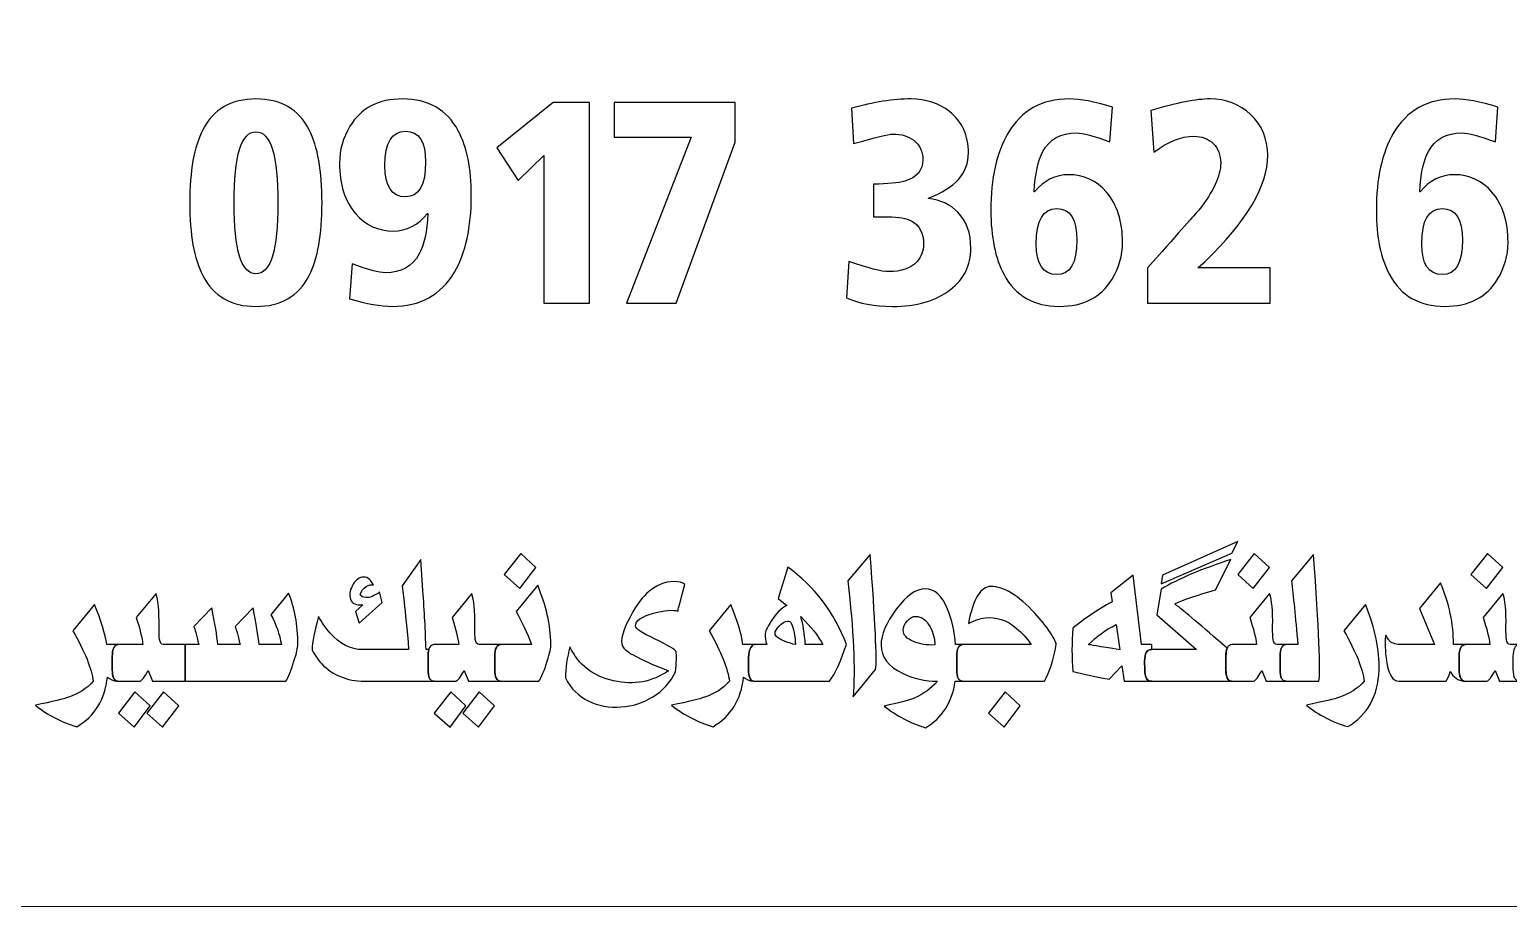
# Model space of a CAD drawing. Header units: millimetres. Extents: x -98 to 20, y -25 to 25.
# Drawn here: x -9.58 to 6.71, y -20.04 to -10.38 of the extents above; entities that cross this region are included whole.
import ezdxf

# ---------------------------------------------------------------- set-up
doc = ezdxf.new("R2010")
doc.units = ezdxf.units.MM
doc.header["$MEASUREMENT"] = 0
doc.layers.add('Layer 1', color=7, linetype='Continuous')

msp = doc.modelspace()

# ---------------------------------------------------------------- linework, layer by layer
at = {"layer": 'Layer 1', "color": 250, "lineweight": 18}
msp.add_open_spline([(-16.8224, 19.7584), (-16.8224, 19.7584), (16.9776, 19.7584), (16.9776, 19.7584), (18.6299, 19.7584), (19.9776, 18.4107), (19.9776, 16.7584), (19.9776, 16.7584), (19.9776, -17.0416), (19.9776, -17.0416), (19.9776, -18.6939), (18.6299, -20.0416), (16.9776, -20.0416), (16.9776, -20.0416), (-16.8224, -20.0416), (-16.8224, -20.0416), (-18.4747, -20.0416), (-19.8224, -18.6939), (-19.8224, -17.0416), (-19.8224, -17.0416), (-19.8224, 16.7584), (-19.8224, 16.7584), (-19.8224, 18.4107), (-18.4747, 19.7584), (-16.8224, 19.7584)], degree=3, knots=[0, 0, 0, 0, 0.125, 0.125, 0.125, 0.25, 0.25, 0.25, 0.375, 0.375, 0.375, 0.5, 0.5, 0.5, 0.625, 0.625, 0.625, 0.75, 0.75, 0.75, 0.875, 0.875, 0.875, 1, 1, 1, 1], dxfattribs=at)
at = {"layer": 'Layer 1', "color": 240}
for points, knots in [([(-7.6736, -13.092), (-7.7692, -12.9079), (-7.817, -12.6414), (-7.817, -12.2916), (-7.817, -11.9393), (-7.7692, -11.6711), (-7.6736, -11.487), (-7.5554, -11.26), (-7.3594, -11.1469), (-7.0873, -11.1469), (-6.8147, -11.1469), (-6.6193, -11.26), (-6.5009, -11.487), (-6.4067, -11.6711), (-6.3598, -11.9393), (-6.3598, -12.2916), (-6.3598, -12.6427), (-6.4067, -12.9092), (-6.5009, -13.092), (-6.6193, -13.3189), (-6.8147, -13.4325), (-7.0873, -13.4325), (-7.3594, -13.4325), (-7.5554, -13.3189), (-7.6736, -13.092)], [0, 0, 0, 0, 0.125, 0.125, 0.125, 0.25, 0.25, 0.25, 0.375, 0.375, 0.375, 0.5, 0.5, 0.5, 0.625, 0.625, 0.625, 0.75, 0.75, 0.75, 0.875, 0.875, 0.875, 1, 1, 1, 1]), ([(-6.0281, -12.9634), (-5.8554, -13.0292), (-5.7331, -13.062), (-5.6621, -13.062), (-5.4894, -13.062), (-5.3649, -12.9928), (-5.2897, -12.8543), (-5.2358, -12.7548), (-5.2034, -12.6062), (-5.1932, -12.4095), (-5.1932, -12.4095), (-5.1976, -12.4095), (-5.1976, -12.4095), (-5.3018, -12.5378), (-5.428, -12.6018), (-5.5763, -12.6018), (-5.7418, -12.6018), (-5.8795, -12.5387), (-5.9895, -12.4116), (-6.1079, -12.2731), (-6.167, -12.0873), (-6.167, -11.8551), (-6.167, -11.7108), (-6.1293, -11.5755), (-6.0535, -11.4484), (-5.932, -11.2472), (-5.7384, -11.1468), (-5.4715, -11.1468), (-5.1893, -11.1468), (-4.985, -11.2638), (-4.8596, -11.4978), (-4.7637, -11.6762), (-4.7163, -11.9137), (-4.7163, -12.2105), (-4.7163, -12.5623), (-4.7782, -12.8446), (-4.9021, -13.0555), (-5.0507, -13.307), (-5.2782, -13.4324), (-5.585, -13.4324), (-5.7121, -13.4324), (-5.8694, -13.4034), (-6.0578, -13.3469), (-6.0578, -13.3469), (-6.0281, -12.9634), (-6.0281, -12.9634)], [0, 0, 0, 0, 0.0666667, 0.0666667, 0.0666667, 0.1333333, 0.1333333, 0.1333333, 0.2, 0.2, 0.2, 0.2666667, 0.2666667, 0.2666667, 0.3333333, 0.3333333, 0.3333333, 0.4, 0.4, 0.4, 0.4666667, 0.4666667, 0.4666667, 0.5333333, 0.5333333, 0.5333333, 0.6, 0.6, 0.6, 0.6666667, 0.6666667, 0.6666667, 0.7333333, 0.7333333, 0.7333333, 0.8, 0.8, 0.8, 0.8666667, 0.8666667, 0.8666667, 0.9333333, 0.9333333, 0.9333333, 1, 1, 1, 1]), ([(-3.9157, -13.396), (-3.9157, -13.396), (-3.9157, -11.7695), (-3.9157, -11.7695), (-3.9157, -11.7695), (-4.2002, -12.0434), (-4.2002, -12.0434), (-4.2002, -12.0434), (-4.4338, -11.684), (-4.4338, -11.684), (-4.4338, -11.684), (-3.8132, -11.1874), (-3.8132, -11.1874), (-3.8132, -11.1874), (-3.4131, -11.1874), (-3.4131, -11.1874), (-3.4131, -11.1874), (-3.4131, -13.396), (-3.4131, -13.396), (-3.4131, -13.396), (-3.9157, -13.396), (-3.9157, -13.396)], [0, 0, 0, 0, 0.1428571, 0.1428571, 0.1428571, 0.2857143, 0.2857143, 0.2857143, 0.4285714, 0.4285714, 0.4285714, 0.5714286, 0.5714286, 0.5714286, 0.7142857, 0.7142857, 0.7142857, 0.8571429, 0.8571429, 0.8571429, 1, 1, 1, 1]), ([(-3.0064, -13.396), (-3.0064, -13.396), (-2.2959, -11.5684), (-2.2959, -11.5684), (-2.2959, -11.5684), (-3.1413, -11.5684), (-3.1413, -11.5684), (-3.1413, -11.5684), (-3.1413, -11.1874), (-3.1413, -11.1874), (-3.1413, -11.1874), (-1.8102, -11.1874), (-1.8102, -11.1874), (-1.8102, -11.1874), (-1.8102, -11.6217), (-1.8102, -11.6217), (-1.8102, -11.6217), (-2.4606, -13.396), (-2.4606, -13.396), (-2.4606, -13.396), (-3.0064, -13.396), (-3.0064, -13.396)], [0, 0, 0, 0, 0.1428571, 0.1428571, 0.1428571, 0.2857143, 0.2857143, 0.2857143, 0.4285714, 0.4285714, 0.4285714, 0.5714286, 0.5714286, 0.5714286, 0.7142857, 0.7142857, 0.7142857, 0.8571429, 0.8571429, 0.8571429, 1, 1, 1, 1]), ([(-0.556, -12.9358), (-0.3448, -13.0116), (-0.1988, -13.0494), (-0.1173, -13.0494), (0.0198, -13.0494), (0.1225, -13.013), (0.1913, -12.9402), (0.2408, -12.8859), (0.2657, -12.8214), (0.2657, -12.7473), (0.2657, -12.6233), (0.2223, -12.5387), (0.1357, -12.4928), (0.0768, -12.4616), (-0.0109, -12.4458), (-0.1278, -12.4458), (-0.1278, -12.4458), (-0.2843, -12.4458), (-0.2843, -12.4458), (-0.2843, -12.4458), (-0.2843, -12.0843), (-0.2843, -12.0843), (-0.1287, -12.0843), (-0.0143, -12.0732), (0.0585, -12.0519), (0.1913, -12.0124), (0.2574, -11.9332), (0.2574, -11.8143), (0.2574, -11.7244), (0.2237, -11.6538), (0.1566, -11.6026), (0.0952, -11.557), (0.019, -11.5342), (-0.072, -11.5342), (-0.1208, -11.5342), (-0.2651, -11.5694), (-0.5047, -11.6389), (-0.5047, -11.6389), (-0.5284, -11.2494), (-0.5284, -11.2494), (-0.2856, -11.181), (-0.0666, -11.1468), (0.129, -11.1468), (0.2917, -11.1468), (0.4317, -11.1928), (0.5507, -11.2857), (0.6899, -11.3958), (0.7601, -11.5479), (0.7601, -11.7415), (0.7601, -11.9642), (0.6128, -12.1299), (0.3196, -12.2381), (0.3196, -12.2381), (0.3196, -12.2424), (0.3196, -12.2424), (0.4503, -12.2582), (0.558, -12.3087), (0.6426, -12.3945), (0.7381, -12.4928), (0.786, -12.6254), (0.786, -12.7926), (0.786, -12.9797), (0.7111, -13.1303), (0.5611, -13.2461), (0.4043, -13.3701), (0.1904, -13.4324), (-0.081, -13.4324), (-0.2751, -13.4324), (-0.4421, -13.4012), (-0.5818, -13.3381), (-0.5818, -13.3381), (-0.556, -12.9358), (-0.556, -12.9358)], [0, 0, 0, 0, 0.0416667, 0.0416667, 0.0416667, 0.0833333, 0.0833333, 0.0833333, 0.125, 0.125, 0.125, 0.1666667, 0.1666667, 0.1666667, 0.2083333, 0.2083333, 0.2083333, 0.25, 0.25, 0.25, 0.2916667, 0.2916667, 0.2916667, 0.3333333, 0.3333333, 0.3333333, 0.375, 0.375, 0.375, 0.4166667, 0.4166667, 0.4166667, 0.4583333, 0.4583333, 0.4583333, 0.5, 0.5, 0.5, 0.5416667, 0.5416667, 0.5416667, 0.5833333, 0.5833333, 0.5833333, 0.625, 0.625, 0.625, 0.6666667, 0.6666667, 0.6666667, 0.7083333, 0.7083333, 0.7083333, 0.75, 0.75, 0.75, 0.7916667, 0.7916667, 0.7916667, 0.8333333, 0.8333333, 0.8333333, 0.875, 0.875, 0.875, 0.9166667, 0.9166667, 0.9166667, 0.9583333, 0.9583333, 0.9583333, 1, 1, 1, 1]), ([(1.4876, -12.1696), (1.5932, -12.0443), (1.7186, -11.9811), (1.8641, -11.9811), (2.0301, -11.9811), (2.1679, -12.0447), (2.2792, -12.1719), (2.3983, -12.3099), (2.4571, -12.4958), (2.4571, -12.7285), (2.4571, -12.8696), (2.419, -13.0036), (2.3419, -13.1307), (2.22, -13.332), (2.0258, -13.4323), (1.7598, -13.4323), (1.4797, -13.4323), (1.2773, -13.3153), (1.1519, -13.0812), (1.0546, -12.9028), (1.0064, -12.6671), (1.0064, -12.3731), (1.0064, -12.0205), (1.0682, -11.7389), (1.1927, -11.5276), (1.3408, -11.2738), (1.5674, -11.1467), (1.8723, -11.1467), (1.9882, -11.1467), (2.1454, -11.1769), (2.3462, -11.2366), (2.3462, -11.2366), (2.3177, -11.6197), (2.3177, -11.6197), (2.1415, -11.5543), (2.018, -11.5214), (1.9495, -11.5214), (1.7759, -11.5214), (1.6529, -11.5899), (1.5797, -11.7265), (1.5253, -11.8238), (1.4934, -11.9715), (1.4833, -12.1696), (1.4833, -12.1696), (1.4876, -12.1696), (1.4876, -12.1696)], [0, 0, 0, 0, 0.0666667, 0.0666667, 0.0666667, 0.1333333, 0.1333333, 0.1333333, 0.2, 0.2, 0.2, 0.2666667, 0.2666667, 0.2666667, 0.3333333, 0.3333333, 0.3333333, 0.4, 0.4, 0.4, 0.4666667, 0.4666667, 0.4666667, 0.5333333, 0.5333333, 0.5333333, 0.6, 0.6, 0.6, 0.6666667, 0.6666667, 0.6666667, 0.7333333, 0.7333333, 0.7333333, 0.8, 0.8, 0.8, 0.8666667, 0.8666667, 0.8666667, 0.9333333, 0.9333333, 0.9333333, 1, 1, 1, 1]), ([(2.7334, -13.396), (2.7334, -13.396), (2.7334, -13.0085), (2.7334, -13.0085), (2.7334, -13.0085), (2.8915, -12.8289), (2.8915, -12.8289), (3.1642, -12.5208), (3.2991, -12.3686), (3.2961, -12.3731), (3.4573, -12.1674), (3.5379, -11.9952), (3.5379, -11.855), (3.5379, -11.7652), (3.5108, -11.6932), (3.4565, -11.6389), (3.402, -11.5845), (3.3312, -11.5578), (3.2425, -11.5578), (3.1046, -11.5578), (2.9573, -11.6161), (2.8016, -11.7331), (2.8016, -11.7331), (2.7675, -11.273), (2.7675, -11.273), (3.0541, -11.1888), (3.272, -11.1467), (3.4201, -11.1467), (3.5959, -11.1467), (3.7448, -11.2037), (3.8676, -11.3181), (3.9929, -11.4365), (4.056, -11.5867), (4.056, -11.7695), (4.056, -12.1065), (3.826, -12.4948), (3.3666, -12.9357), (3.3666, -12.9357), (3.2856, -13.0085), (3.2856, -13.0085), (3.2856, -13.0085), (4.0813, -13.0085), (4.0813, -13.0085), (4.0813, -13.0085), (4.0813, -13.396), (4.0813, -13.396), (4.0813, -13.396), (2.7334, -13.396), (2.7334, -13.396)], [0, 0, 0, 0, 0.0625, 0.0625, 0.0625, 0.125, 0.125, 0.125, 0.1875, 0.1875, 0.1875, 0.25, 0.25, 0.25, 0.3125, 0.3125, 0.3125, 0.375, 0.375, 0.375, 0.4375, 0.4375, 0.4375, 0.5, 0.5, 0.5, 0.5625, 0.5625, 0.5625, 0.625, 0.625, 0.625, 0.6875, 0.6875, 0.6875, 0.75, 0.75, 0.75, 0.8125, 0.8125, 0.8125, 0.875, 0.875, 0.875, 0.9375, 0.9375, 0.9375, 1, 1, 1, 1]), ([(5.7338, -12.1696), (5.8394, -12.0443), (5.9647, -11.9811), (6.1102, -11.9811), (6.2759, -11.9811), (6.414, -12.0447), (6.5253, -12.1719), (6.644, -12.3099), (6.7029, -12.4958), (6.7029, -12.7285), (6.7029, -12.8696), (6.6647, -13.0036), (6.5876, -13.1307), (6.4662, -13.332), (6.272, -13.4323), (6.0055, -13.4323), (5.7259, -13.4323), (5.523, -13.3153), (5.3976, -13.0812), (5.3004, -12.9028), (5.2522, -12.6671), (5.2522, -12.3731), (5.2522, -12.0205), (5.3144, -11.7389), (5.4384, -11.5276), (5.587, -11.2738), (5.8136, -11.1467), (6.1186, -11.1467), (6.2343, -11.1467), (6.3917, -11.1769), (6.5919, -11.2366), (6.5919, -11.2366), (6.5638, -11.6197), (6.5638, -11.6197), (6.3873, -11.5543), (6.264, -11.5214), (6.1958, -11.5214), (6.0218, -11.5214), (5.8985, -11.5899), (5.8258, -11.7265), (5.7711, -11.8238), (5.739, -11.9715), (5.7294, -12.1696), (5.7294, -12.1696), (5.7338, -12.1696), (5.7338, -12.1696)], [0, 0, 0, 0, 0.0666667, 0.0666667, 0.0666667, 0.1333333, 0.1333333, 0.1333333, 0.2, 0.2, 0.2, 0.2666667, 0.2666667, 0.2666667, 0.3333333, 0.3333333, 0.3333333, 0.4, 0.4, 0.4, 0.4666667, 0.4666667, 0.4666667, 0.5333333, 0.5333333, 0.5333333, 0.6, 0.6, 0.6, 0.6666667, 0.6666667, 0.6666667, 0.7333333, 0.7333333, 0.7333333, 0.8, 0.8, 0.8, 0.8666667, 0.8666667, 0.8666667, 0.9333333, 0.9333333, 0.9333333, 1, 1, 1, 1]), ([(-6.8454, -12.2916), (-6.8454, -11.7698), (-6.9261, -11.5085), (-7.0873, -11.5085), (-7.2482, -11.5085), (-7.3293, -11.7698), (-7.3293, -12.2916), (-7.3293, -12.8123), (-7.2482, -13.0727), (-7.0873, -13.0727), (-6.9261, -13.0727), (-6.8454, -12.8123), (-6.8454, -12.2916)], [0, 0, 0, 0, 0.25, 0.25, 0.25, 0.5, 0.5, 0.5, 0.75, 0.75, 0.75, 1, 1, 1, 1]), ([(-5.219, -11.8402), (-5.219, -11.6144), (-5.2931, -11.5023), (-5.4417, -11.5023), (-5.5915, -11.5023), (-5.6665, -11.6276), (-5.6665, -11.8787), (-5.6665, -12.1096), (-5.5915, -12.2255), (-5.4417, -12.2255), (-5.2931, -12.2255), (-5.219, -12.097), (-5.219, -11.8402)], [0, 0, 0, 0, 0.25, 0.25, 0.25, 0.5, 0.5, 0.5, 0.75, 0.75, 0.75, 1, 1, 1, 1]), ([(1.9539, -12.7026), (1.9539, -12.4703), (1.8804, -12.3537), (1.7313, -12.3537), (1.5814, -12.3537), (1.5069, -12.4834), (1.5069, -12.7433), (1.5069, -12.9686), (1.5814, -13.0812), (1.7313, -13.0812), (1.8804, -13.0812), (1.9539, -12.955), (1.9539, -12.7026)], [0, 0, 0, 0, 0.25, 0.25, 0.25, 0.5, 0.5, 0.5, 0.75, 0.75, 0.75, 1, 1, 1, 1]), ([(6.2001, -12.7026), (6.2001, -12.4703), (6.126, -12.3537), (5.9774, -12.3537), (5.8276, -12.3537), (5.7525, -12.4834), (5.7525, -12.7433), (5.7525, -12.9686), (5.8276, -13.0812), (5.9774, -13.0812), (6.126, -13.0812), (6.2001, -12.955), (6.2001, -12.7026)], [0, 0, 0, 0, 0.25, 0.25, 0.25, 0.5, 0.5, 0.5, 0.75, 0.75, 0.75, 1, 1, 1, 1]), ([(2.884, -16.4898), (2.884, -16.4898), (2.8954, -16.3934), (2.8954, -16.3934), (2.8954, -16.3934), (3.7277, -16.0214), (3.7277, -16.0214), (3.7277, -16.0214), (3.6606, -16.1499), (3.6606, -16.1499), (3.6606, -16.1499), (2.884, -16.4898), (2.884, -16.4898)], [0, 0, 0, 0, 0.25, 0.25, 0.25, 0.5, 0.5, 0.5, 0.75, 0.75, 0.75, 1, 1, 1, 1]), ([(-5.8554, -17.562), (-6.0566, -17.5656), (-6.2186, -17.508), (-6.3423, -17.3897), (-6.3971, -17.3377), (-6.4387, -17.2794), (-6.468, -17.2154), (-6.468, -17.1338), (-6.4444, -17.0111), (-6.3974, -16.8468), (-6.3615, -16.916), (-6.3196, -16.9773), (-6.2712, -17.0303), (-6.1635, -17.1517), (-6.0442, -17.2127), (-5.9131, -17.2127), (-5.9131, -17.2127), (-5.4061, -17.2127), (-5.4061, -17.2127), (-5.4249, -16.9844), (-5.4416, -16.8095), (-5.4562, -16.689), (-5.4562, -16.689), (-5.4768, -16.5106), (-5.4768, -16.5106), (-5.4768, -16.5106), (-5.2725, -16.2191), (-5.2725, -16.2191), (-5.2725, -16.2191), (-5.2493, -16.5606), (-5.2493, -16.5606), (-5.2321, -16.7925), (-5.2206, -17.0097), (-5.2146, -17.2127), (-5.2146, -17.2127), (-5.1832, -17.2127), (-5.1832, -17.2127), (-5.1888, -17.2327), (-5.1917, -17.2578), (-5.1917, -17.2885), (-5.1917, -17.2885), (-5.1917, -17.431), (-5.1917, -17.431), (-5.1917, -17.5173), (-5.1695, -17.5606), (-5.1257, -17.562), (-5.1257, -17.562), (-5.8554, -17.562), (-5.8554, -17.562)], [0, 0, 0, 0, 0.0625, 0.0625, 0.0625, 0.125, 0.125, 0.125, 0.1875, 0.1875, 0.1875, 0.25, 0.25, 0.25, 0.3125, 0.3125, 0.3125, 0.375, 0.375, 0.375, 0.4375, 0.4375, 0.4375, 0.5, 0.5, 0.5, 0.5625, 0.5625, 0.5625, 0.625, 0.625, 0.625, 0.6875, 0.6875, 0.6875, 0.75, 0.75, 0.75, 0.8125, 0.8125, 0.8125, 0.875, 0.875, 0.875, 0.9375, 0.9375, 0.9375, 1, 1, 1, 1]), ([(-4.3532, -16.3871), (-4.3532, -16.3871), (-4.1722, -16.1549), (-4.1722, -16.1549), (-4.1722, -16.1549), (-4.0039, -16.3074), (-4.0039, -16.3074), (-4.0039, -16.3074), (-4.181, -16.5402), (-4.181, -16.5402), (-4.181, -16.5402), (-4.3532, -16.3871), (-4.3532, -16.3871)], [0, 0, 0, 0, 0.25, 0.25, 0.25, 0.5, 0.5, 0.5, 0.75, 0.75, 0.75, 1, 1, 1, 1]), ([(-0.5107, -17.734), (-0.4865, -17.4304), (-0.5058, -17.0039), (-0.5685, -16.4552), (-0.5685, -16.4552), (-0.323, -16.1637), (-0.323, -16.1637), (-0.2666, -16.901), (-0.2464, -17.3235), (-0.263, -17.4326), (-0.263, -17.4326), (-0.5107, -17.734), (-0.5107, -17.734)], [0, 0, 0, 0, 0.25, 0.25, 0.25, 0.5, 0.5, 0.5, 0.75, 0.75, 0.75, 1, 1, 1, 1]), ([(2.7709, -17.5618), (2.7258, -17.5618), (2.703, -17.5184), (2.703, -17.4307), (2.703, -17.4307), (2.7004, -17.3423), (2.7004, -17.3423), (2.7004, -17.256), (2.7232, -17.2126), (2.7683, -17.2126), (2.7683, -17.2126), (3.2718, -17.2126), (3.2718, -17.2126), (3.2718, -17.2126), (2.8327, -16.8312), (2.8327, -16.8312), (2.8327, -16.8312), (2.884, -16.5451), (2.884, -16.5451), (3.0733, -16.4329), (3.3284, -16.3246), (3.6492, -16.2204), (3.6492, -16.2204), (3.4797, -16.5538), (3.4797, -16.5538), (3.2811, -16.6104), (3.1316, -16.6626), (3.0317, -16.7095), (3.1366, -16.7886), (3.3287, -16.9512), (3.6086, -17.1983), (3.5998, -17.2198), (3.5953, -17.2499), (3.5953, -17.2886), (3.5953, -17.2886), (3.5953, -17.4312), (3.5953, -17.4312), (3.5953, -17.5143), (3.6159, -17.5578), (3.657, -17.5618), (3.657, -17.5618), (2.7709, -17.5618), (2.7709, -17.5618)], [0, 0, 0, 0, 0.0714286, 0.0714286, 0.0714286, 0.1428571, 0.1428571, 0.1428571, 0.2142857, 0.2142857, 0.2142857, 0.2857143, 0.2857143, 0.2857143, 0.3571429, 0.3571429, 0.3571429, 0.4285714, 0.4285714, 0.4285714, 0.5, 0.5, 0.5, 0.5714286, 0.5714286, 0.5714286, 0.6428571, 0.6428571, 0.6428571, 0.7142857, 0.7142857, 0.7142857, 0.7857143, 0.7857143, 0.7857143, 0.8571429, 0.8571429, 0.8571429, 0.9285714, 0.9285714, 0.9285714, 1, 1, 1, 1]), ([(3.7249, -16.3871), (3.7249, -16.3871), (3.9059, -16.1549), (3.9059, -16.1549), (3.9059, -16.1549), (4.0744, -16.3074), (4.0744, -16.3074), (4.0744, -16.3074), (3.8972, -16.5402), (3.8972, -16.5402), (3.8972, -16.5402), (3.7249, -16.3871), (3.7249, -16.3871)], [0, 0, 0, 0, 0.25, 0.25, 0.25, 0.5, 0.5, 0.5, 0.75, 0.75, 0.75, 1, 1, 1, 1]), ([(4.2592, -17.562), (4.2136, -17.562), (4.1913, -17.5182), (4.1913, -17.431), (4.1913, -17.431), (4.1913, -17.2885), (4.1913, -17.2885), (4.1913, -17.2013), (4.2136, -17.1574), (4.2592, -17.1574), (4.2592, -17.1574), (4.3876, -17.1574), (4.3876, -17.1574), (4.3608, -16.8494), (4.3376, -16.6153), (4.3171, -16.4554), (4.3171, -16.4554), (4.5606, -16.1639), (4.5606, -16.1639), (4.6189, -16.9879), (4.6387, -17.4541), (4.6198, -17.562), (4.6198, -17.562), (4.2592, -17.562), (4.2592, -17.562)], [0, 0, 0, 0, 0.125, 0.125, 0.125, 0.25, 0.25, 0.25, 0.375, 0.375, 0.375, 0.5, 0.5, 0.5, 0.625, 0.625, 0.625, 0.75, 0.75, 0.75, 0.875, 0.875, 0.875, 1, 1, 1, 1]), ([(6.2947, -16.3871), (6.2947, -16.3871), (6.4757, -16.1549), (6.4757, -16.1549), (6.4757, -16.1549), (6.6439, -16.3074), (6.6439, -16.3074), (6.6439, -16.3074), (6.4669, -16.5402), (6.4669, -16.5402), (6.4669, -16.5402), (6.2947, -16.3871), (6.2947, -16.3871)], [0, 0, 0, 0, 0.25, 0.25, 0.25, 0.5, 0.5, 0.5, 0.75, 0.75, 0.75, 1, 1, 1, 1]), ([(-5.9518, -16.9226), (-5.9518, -16.9226), (-5.9929, -16.7915), (-5.9929, -16.7915), (-5.9929, -16.7915), (-5.912, -16.7183), (-5.912, -16.7183), (-5.9838, -16.7262), (-6.029, -16.7061), (-6.0469, -16.6578), (-6.0622, -16.6162), (-6.0557, -16.5671), (-6.0276, -16.512), (-5.9991, -16.4572), (-5.9636, -16.4248), (-5.9211, -16.4156), (-5.8712, -16.4042), (-5.8285, -16.4322), (-5.7927, -16.4988), (-5.8173, -16.4945), (-5.8443, -16.501), (-5.8733, -16.5181), (-5.9066, -16.5387), (-5.9289, -16.5685), (-5.9404, -16.6078), (-5.9272, -16.6267), (-5.9066, -16.6377), (-5.8787, -16.6399), (-5.8348, -16.6435), (-5.784, -16.6224), (-5.7256, -16.5772), (-5.7256, -16.5772), (-5.6976, -16.6951), (-5.6976, -16.6951), (-5.6976, -16.6951), (-5.9518, -16.9226), (-5.9518, -16.9226)], [0, 0, 0, 0, 0.0833333, 0.0833333, 0.0833333, 0.1666667, 0.1666667, 0.1666667, 0.25, 0.25, 0.25, 0.3333333, 0.3333333, 0.3333333, 0.4166667, 0.4166667, 0.4166667, 0.5, 0.5, 0.5, 0.5833333, 0.5833333, 0.5833333, 0.6666667, 0.6666667, 0.6666667, 0.75, 0.75, 0.75, 0.8333333, 0.8333333, 0.8333333, 0.9166667, 0.9166667, 0.9166667, 1, 1, 1, 1]), ([(-1.5952, -17.5621), (-1.6404, -17.5621), (-1.6631, -17.5182), (-1.6631, -17.4311), (-1.6631, -17.4311), (-1.6631, -17.3347), (-1.6631, -17.3347), (-1.6631, -17.2859), (-1.6579, -17.2451), (-1.6465, -17.2127), (-1.6338, -17.176), (-1.6167, -17.1575), (-1.5952, -17.1575), (-1.5952, -17.1575), (-1.4603, -17.1575), (-1.4603, -17.1575), (-1.4756, -17.1106), (-1.4822, -17.0742), (-1.4796, -17.0484), (-1.4796, -17.0185), (-1.4571, -16.9683), (-1.4129, -16.8981), (-1.3599, -16.8126), (-1.302, -16.7547), (-1.2393, -16.725), (-1.2393, -16.725), (-1.3358, -16.6504), (-1.3358, -16.6504), (-1.3358, -16.6504), (-1.2292, -16.3051), (-1.2292, -16.3051), (-0.9339, -16.5164), (-0.7191, -16.8008), (-0.5845, -17.1575), (-0.6454, -17.3415), (-0.7076, -17.4766), (-0.7708, -17.5621), (-0.7708, -17.5621), (-1.5952, -17.5621), (-1.5952, -17.5621)], [0, 0, 0, 0, 0.0769231, 0.0769231, 0.0769231, 0.1538462, 0.1538462, 0.1538462, 0.2307692, 0.2307692, 0.2307692, 0.3076923, 0.3076923, 0.3076923, 0.3846154, 0.3846154, 0.3846154, 0.4615385, 0.4615385, 0.4615385, 0.5384615, 0.5384615, 0.5384615, 0.6153846, 0.6153846, 0.6153846, 0.6923077, 0.6923077, 0.6923077, 0.7692308, 0.7692308, 0.7692308, 0.8461538, 0.8461538, 0.8461538, 0.9230769, 0.9230769, 0.9230769, 1, 1, 1, 1]), ([(2.4756, -17.5621), (2.4756, -17.5621), (2.449, -17.3899), (2.449, -17.3899), (2.449, -17.3899), (2.3087, -17.5376), (2.3087, -17.5376), (2.0768, -17.4938), (1.9436, -17.4657), (1.9094, -17.4531), (1.8967, -17.2961), (1.8967, -17.1379), (1.9094, -16.9778), (2.0286, -16.8767), (2.1732, -16.7794), (2.3434, -16.6851), (2.3434, -16.6851), (2.3293, -16.5861), (2.3293, -16.5861), (2.3293, -16.5861), (2.5734, -16.3937), (2.5734, -16.3937), (2.5734, -16.3937), (2.6659, -17.1575), (2.6659, -17.1575), (2.6659, -17.1575), (2.7798, -17.1575), (2.7798, -17.1575), (2.7798, -17.1575), (2.7798, -17.2126), (2.7798, -17.2126), (2.7798, -17.2126), (2.7683, -17.2126), (2.7683, -17.2126), (2.7232, -17.2126), (2.7004, -17.256), (2.7004, -17.3423), (2.7004, -17.3423), (2.703, -17.4307), (2.703, -17.4307), (2.703, -17.5184), (2.7258, -17.5618), (2.7709, -17.5618), (2.7709, -17.5618), (2.7798, -17.5618), (2.7798, -17.5618), (2.7798, -17.5618), (2.7798, -17.5621), (2.7798, -17.5621), (2.7798, -17.5621), (2.4756, -17.5621), (2.4756, -17.5621)], [0, 0, 0, 0, 0.0588235, 0.0588235, 0.0588235, 0.1176471, 0.1176471, 0.1176471, 0.1764706, 0.1764706, 0.1764706, 0.2352941, 0.2352941, 0.2352941, 0.2941176, 0.2941176, 0.2941176, 0.3529412, 0.3529412, 0.3529412, 0.4117647, 0.4117647, 0.4117647, 0.4705882, 0.4705882, 0.4705882, 0.5294118, 0.5294118, 0.5294118, 0.5882353, 0.5882353, 0.5882353, 0.6470588, 0.6470588, 0.6470588, 0.7058824, 0.7058824, 0.7058824, 0.7647059, 0.7647059, 0.7647059, 0.8235294, 0.8235294, 0.8235294, 0.8823529, 0.8823529, 0.8823529, 0.9411765, 0.9411765, 0.9411765, 1, 1, 1, 1]), ([(-8.2258, -17.562), (-8.2258, -17.562), (-8.275, -17.4428), (-8.275, -17.4428), (-8.3136, -17.5137), (-8.3434, -17.5537), (-8.3648, -17.562), (-8.3648, -17.562), (-8.6024, -17.562), (-8.6024, -17.562), (-8.6475, -17.562), (-8.6704, -17.5187), (-8.6704, -17.431), (-8.6704, -17.431), (-8.6704, -17.2885), (-8.6704, -17.2885), (-8.6704, -17.2013), (-8.6475, -17.1574), (-8.6024, -17.1574), (-8.6024, -17.1574), (-8.3329, -17.1574), (-8.3329, -17.1574), (-8.3411, -17.0829), (-8.3661, -16.984), (-8.4069, -16.8599), (-8.4069, -16.8599), (-8.1886, -16.5953), (-8.1886, -16.5953), (-8.1641, -16.6635), (-8.1527, -16.7845), (-8.1553, -16.9572), (-8.1562, -17.0264), (-8.1544, -17.0742), (-8.1506, -17.0996), (-8.1444, -17.1382), (-8.1308, -17.1574), (-8.1094, -17.1574), (-8.1094, -17.1574), (-7.8678, -17.1574), (-7.8678, -17.1574), (-7.8678, -17.1574), (-7.8678, -17.562), (-7.8678, -17.562), (-7.8678, -17.562), (-8.2258, -17.562), (-8.2258, -17.562)], [0, 0, 0, 0, 0.0666667, 0.0666667, 0.0666667, 0.1333333, 0.1333333, 0.1333333, 0.2, 0.2, 0.2, 0.2666667, 0.2666667, 0.2666667, 0.3333333, 0.3333333, 0.3333333, 0.4, 0.4, 0.4, 0.4666667, 0.4666667, 0.4666667, 0.5333333, 0.5333333, 0.5333333, 0.6, 0.6, 0.6, 0.6666667, 0.6666667, 0.6666667, 0.7333333, 0.7333333, 0.7333333, 0.8, 0.8, 0.8, 0.8666667, 0.8666667, 0.8666667, 0.9333333, 0.9333333, 0.9333333, 1, 1, 1, 1]), ([(-7.8678, -17.562), (-7.8678, -17.562), (-7.8678, -17.1574), (-7.8678, -17.1574), (-7.8678, -17.1574), (-7.7175, -17.1574), (-7.7175, -17.1574), (-7.7424, -17.0479), (-7.7609, -16.9813), (-7.7728, -16.9572), (-7.7728, -16.9572), (-7.5738, -16.7517), (-7.5738, -16.7517), (-7.5388, -16.9257), (-7.5168, -17.0607), (-7.5084, -17.1574), (-7.5084, -17.1574), (-7.263, -17.1574), (-7.263, -17.1574), (-7.288, -17.0479), (-7.3064, -16.9813), (-7.3182, -16.9572), (-7.3182, -16.9572), (-7.1193, -16.7517), (-7.1193, -16.7517), (-7.0842, -16.9257), (-7.0623, -17.0607), (-7.054, -17.1574), (-7.054, -17.1574), (-6.8072, -17.1574), (-6.8072, -17.1574), (-6.8278, -17.0418), (-6.8669, -16.9322), (-6.9242, -16.8287), (-6.9242, -16.8287), (-6.7288, -16.5926), (-6.7288, -16.5926), (-6.6604, -16.7525), (-6.6262, -16.9409), (-6.6262, -17.1574), (-6.6262, -17.1878), (-6.6403, -17.2487), (-6.6688, -17.3411), (-6.6995, -17.4437), (-6.7293, -17.5173), (-6.7586, -17.562), (-6.7586, -17.562), (-7.8678, -17.562), (-7.8678, -17.562)], [0, 0, 0, 0, 0.0625, 0.0625, 0.0625, 0.125, 0.125, 0.125, 0.1875, 0.1875, 0.1875, 0.25, 0.25, 0.25, 0.3125, 0.3125, 0.3125, 0.375, 0.375, 0.375, 0.4375, 0.4375, 0.4375, 0.5, 0.5, 0.5, 0.5625, 0.5625, 0.5625, 0.625, 0.625, 0.625, 0.6875, 0.6875, 0.6875, 0.75, 0.75, 0.75, 0.8125, 0.8125, 0.8125, 0.875, 0.875, 0.875, 0.9375, 0.9375, 0.9375, 1, 1, 1, 1]), ([(-4.7472, -17.562), (-4.7472, -17.562), (-4.7963, -17.4428), (-4.7963, -17.4428), (-4.8348, -17.5137), (-4.8647, -17.5537), (-4.8861, -17.562), (-4.8861, -17.562), (-5.1237, -17.562), (-5.1237, -17.562), (-5.1688, -17.562), (-5.1917, -17.5187), (-5.1917, -17.431), (-5.1917, -17.431), (-5.1917, -17.2885), (-5.1917, -17.2885), (-5.1917, -17.2013), (-5.1688, -17.1574), (-5.1237, -17.1574), (-5.1237, -17.1574), (-4.854, -17.1574), (-4.854, -17.1574), (-4.8624, -17.0829), (-4.8875, -16.984), (-4.9282, -16.8599), (-4.9282, -16.8599), (-4.71, -16.5953), (-4.71, -16.5953), (-4.6854, -16.6635), (-4.6739, -16.7845), (-4.6767, -16.9572), (-4.6776, -17.0264), (-4.6758, -17.0742), (-4.6719, -17.0996), (-4.6657, -17.1382), (-4.652, -17.1574), (-4.6306, -17.1574), (-4.6306, -17.1574), (-4.389, -17.1574), (-4.389, -17.1574), (-4.389, -17.1574), (-4.389, -17.1575), (-4.389, -17.1575), (-4.4346, -17.1575), (-4.4571, -17.2009), (-4.4571, -17.2886), (-4.4571, -17.2886), (-4.4571, -17.4312), (-4.4571, -17.4312), (-4.4571, -17.5157), (-4.436, -17.5593), (-4.3933, -17.562), (-4.3933, -17.562), (-4.7472, -17.562), (-4.7472, -17.562)], [0, 0, 0, 0, 0.0555556, 0.0555556, 0.0555556, 0.1111111, 0.1111111, 0.1111111, 0.1666667, 0.1666667, 0.1666667, 0.2222222, 0.2222222, 0.2222222, 0.2777778, 0.2777778, 0.2777778, 0.3333333, 0.3333333, 0.3333333, 0.3888889, 0.3888889, 0.3888889, 0.4444444, 0.4444444, 0.4444444, 0.5, 0.5, 0.5, 0.5555556, 0.5555556, 0.5555556, 0.6111111, 0.6111111, 0.6111111, 0.6666667, 0.6666667, 0.6666667, 0.7222222, 0.7222222, 0.7222222, 0.7777778, 0.7777778, 0.7777778, 0.8333333, 0.8333333, 0.8333333, 0.8888889, 0.8888889, 0.8888889, 0.9444444, 0.9444444, 0.9444444, 1, 1, 1, 1]), ([(-4.389, -17.5621), (-4.4346, -17.5621), (-4.4571, -17.5183), (-4.4571, -17.4312), (-4.4571, -17.4312), (-4.4571, -17.2886), (-4.4571, -17.2886), (-4.4571, -17.2009), (-4.4346, -17.1575), (-4.389, -17.1575), (-4.389, -17.1575), (-4.0525, -17.1575), (-4.0525, -17.1575), (-4.1025, -17.0248), (-4.159, -16.903), (-4.2221, -16.7917), (-4.2221, -16.7917), (-3.9845, -16.5041), (-3.9845, -16.5041), (-3.893, -16.7215), (-3.8443, -16.9393), (-3.8382, -17.1575), (-3.8382, -17.1874), (-3.8523, -17.2488), (-3.8807, -17.3412), (-3.9114, -17.4438), (-3.9417, -17.5175), (-3.9706, -17.5621), (-3.9706, -17.5621), (-4.389, -17.5621), (-4.389, -17.5621)], [0, 0, 0, 0, 0.1, 0.1, 0.1, 0.2, 0.2, 0.2, 0.3, 0.3, 0.3, 0.4, 0.4, 0.4, 0.5, 0.5, 0.5, 0.6, 0.6, 0.6, 0.7, 0.7, 0.7, 0.8, 0.8, 0.8, 0.9, 0.9, 0.9, 1, 1, 1, 1]), ([(-3.1484, -17.5555), (-2.9249, -17.6068), (-2.7237, -17.5701), (-2.545, -17.445), (-2.825, -17.3355), (-2.9885, -17.2532), (-3.0353, -17.1975), (-3.0817, -17.1467), (-3.0651, -17.0437), (-2.9853, -16.8881), (-2.9188, -16.7562), (-2.8508, -16.6575), (-2.7825, -16.5927), (-2.6882, -16.5058), (-2.5884, -16.463), (-2.4819, -16.463), (-2.4297, -16.463), (-2.3902, -16.474), (-2.3626, -16.4963), (-2.3626, -16.4963), (-2.3999, -16.6326), (-2.3999, -16.6326), (-2.4231, -16.7181), (-2.4366, -16.7702), (-2.441, -16.789), (-2.4985, -16.7711), (-2.5884, -16.7789), (-2.7105, -16.8122), (-2.8425, -16.8491), (-2.9083, -16.8956), (-2.9083, -16.9521), (-2.9083, -16.9819), (-2.8376, -17.0293), (-2.6966, -17.0932), (-2.545, -17.1695), (-2.4661, -17.2158), (-2.4603, -17.2321), (-2.4532, -17.2826), (-2.4559, -17.3575), (-2.4678, -17.4565), (-2.5199, -17.5704), (-2.6028, -17.6625), (-2.7158, -17.7327), (-2.8219, -17.7987), (-2.9384, -17.8361), (-3.0665, -17.8444), (-3.1953, -17.854), (-3.314, -17.8325), (-3.4219, -17.7804), (-3.5375, -17.7238), (-3.6234, -17.6384), (-3.68, -17.5249), (-3.6783, -17.4154), (-3.6615, -17.301), (-3.63, -17.1817), (-3.5367, -17.3799), (-3.3763, -17.5044), (-3.1484, -17.5555)], [0, 0, 0, 0, 0.0526316, 0.0526316, 0.0526316, 0.1052632, 0.1052632, 0.1052632, 0.1578947, 0.1578947, 0.1578947, 0.2105263, 0.2105263, 0.2105263, 0.2631579, 0.2631579, 0.2631579, 0.3157895, 0.3157895, 0.3157895, 0.3684211, 0.3684211, 0.3684211, 0.4210526, 0.4210526, 0.4210526, 0.4736842, 0.4736842, 0.4736842, 0.5263158, 0.5263158, 0.5263158, 0.5789474, 0.5789474, 0.5789474, 0.6315789, 0.6315789, 0.6315789, 0.6842105, 0.6842105, 0.6842105, 0.7368421, 0.7368421, 0.7368421, 0.7894737, 0.7894737, 0.7894737, 0.8421053, 0.8421053, 0.8421053, 0.8947368, 0.8947368, 0.8947368, 0.9473684, 0.9473684, 0.9473684, 1, 1, 1, 1]), ([(0.6136, -17.562), (0.5785, -17.7955), (0.4693, -17.9661), (0.2862, -18.073), (0.1218, -18.0235), (-0.0304, -17.9438), (-0.1696, -17.8342), (-0.0106, -17.8017), (0.1024, -17.7715), (0.1692, -17.743), (0.2607, -17.7044), (0.3439, -17.6444), (0.4185, -17.562), (0.2831, -17.562), (0.1542, -17.5326), (0.0319, -17.4734), (-0.1251, -17.3981), (-0.2029, -17.2952), (-0.2029, -17.1641), (-0.2029, -17.0474), (-0.1469, -16.9155), (-0.0351, -16.7687), (0.0789, -16.6179), (0.1849, -16.5425), (0.2835, -16.5425), (0.3853, -16.5425), (0.4676, -16.6179), (0.5299, -16.7687), (0.5781, -16.8831), (0.6069, -17.0128), (0.6176, -17.1574), (0.6176, -17.1574), (0.6959, -17.1574), (0.6959, -17.1574), (0.6521, -17.1588), (0.63, -17.2027), (0.63, -17.2885), (0.63, -17.2885), (0.63, -17.431), (0.63, -17.431), (0.63, -17.5173), (0.6521, -17.5606), (0.6959, -17.562), (0.6959, -17.562), (0.6136, -17.562), (0.6136, -17.562)], [0, 0, 0, 0, 0.0666667, 0.0666667, 0.0666667, 0.1333333, 0.1333333, 0.1333333, 0.2, 0.2, 0.2, 0.2666667, 0.2666667, 0.2666667, 0.3333333, 0.3333333, 0.3333333, 0.4, 0.4, 0.4, 0.4666667, 0.4666667, 0.4666667, 0.5333333, 0.5333333, 0.5333333, 0.6, 0.6, 0.6, 0.6666667, 0.6666667, 0.6666667, 0.7333333, 0.7333333, 0.7333333, 0.8, 0.8, 0.8, 0.8666667, 0.8666667, 0.8666667, 0.9333333, 0.9333333, 0.9333333, 1, 1, 1, 1]), ([(0.6981, -17.562), (0.6529, -17.562), (0.63, -17.5187), (0.63, -17.431), (0.63, -17.431), (0.63, -17.2885), (0.63, -17.2885), (0.63, -17.2013), (0.6529, -17.1574), (0.6981, -17.1574), (0.6981, -17.1574), (1.4519, -17.1574), (1.4519, -17.1574), (1.2423, -16.8647), (1.011, -16.7881), (0.7585, -16.9265), (0.8115, -16.6534), (0.8943, -16.5167), (1.0065, -16.5167), (1.1485, -16.5167), (1.3103, -16.6153), (1.4918, -16.8121), (1.5575, -16.8831), (1.6148, -16.9553), (1.664, -17.029), (1.7072, -17.0961), (1.7284, -17.1385), (1.7267, -17.1574), (1.6943, -17.334), (1.6503, -17.4686), (1.5956, -17.562), (1.5956, -17.562), (0.6981, -17.562), (0.6981, -17.562)], [0, 0, 0, 0, 0.0909091, 0.0909091, 0.0909091, 0.1818182, 0.1818182, 0.1818182, 0.2727273, 0.2727273, 0.2727273, 0.3636364, 0.3636364, 0.3636364, 0.4545455, 0.4545455, 0.4545455, 0.5454545, 0.5454545, 0.5454545, 0.6363636, 0.6363636, 0.6363636, 0.7272727, 0.7272727, 0.7272727, 0.8181818, 0.8181818, 0.8181818, 0.9090909, 0.9090909, 0.9090909, 1, 1, 1, 1]), ([(4.0397, -17.5621), (4.0397, -17.5621), (3.9905, -17.4424), (3.9905, -17.4424), (3.9524, -17.5135), (3.9222, -17.5534), (3.9008, -17.5621), (3.9008, -17.5621), (3.6632, -17.5621), (3.6632, -17.5621), (3.618, -17.5621), (3.5953, -17.5183), (3.5953, -17.4312), (3.5953, -17.4312), (3.5953, -17.2886), (3.5953, -17.2886), (3.5953, -17.2009), (3.618, -17.1575), (3.6632, -17.1575), (3.6632, -17.1575), (3.9332, -17.1575), (3.9332, -17.1575), (3.9244, -17.083), (3.8994, -16.9836), (3.8586, -16.8595), (3.8586, -16.8595), (4.0769, -16.5954), (4.0769, -16.5954), (4.1015, -16.6636), (4.1128, -16.7843), (4.1102, -16.9573), (4.1094, -17.0266), (4.1111, -17.0738), (4.1155, -17.0998), (4.1212, -17.1383), (4.1352, -17.1575), (4.1563, -17.1575), (4.1563, -17.1575), (4.2549, -17.1575), (4.2549, -17.1575), (4.2122, -17.1602), (4.1913, -17.204), (4.1913, -17.2885), (4.1913, -17.2885), (4.1913, -17.431), (4.1913, -17.431), (4.1913, -17.5182), (4.2136, -17.562), (4.2592, -17.562), (4.2592, -17.562), (4.2593, -17.562), (4.2593, -17.562), (4.2593, -17.562), (4.2593, -17.5621), (4.2593, -17.5621), (4.2593, -17.5621), (4.0397, -17.5621), (4.0397, -17.5621)], [0, 0, 0, 0, 0.0526316, 0.0526316, 0.0526316, 0.1052632, 0.1052632, 0.1052632, 0.1578947, 0.1578947, 0.1578947, 0.2105263, 0.2105263, 0.2105263, 0.2631579, 0.2631579, 0.2631579, 0.3157895, 0.3157895, 0.3157895, 0.3684211, 0.3684211, 0.3684211, 0.4210526, 0.4210526, 0.4210526, 0.4736842, 0.4736842, 0.4736842, 0.5263158, 0.5263158, 0.5263158, 0.5789474, 0.5789474, 0.5789474, 0.6315789, 0.6315789, 0.6315789, 0.6842105, 0.6842105, 0.6842105, 0.7368421, 0.7368421, 0.7368421, 0.7894737, 0.7894737, 0.7894737, 0.8421053, 0.8421053, 0.8421053, 0.8947368, 0.8947368, 0.8947368, 0.9473684, 0.9473684, 0.9473684, 1, 1, 1, 1]), ([(6.2208, -17.561), (6.1535, -17.5537), (6.1014, -17.5178), (6.0648, -17.4529), (6.0547, -17.495), (6.0398, -17.5313), (6.02, -17.562), (6.02, -17.562), (5.4998, -17.562), (5.4998, -17.562), (5.4279, -17.562), (5.3811, -17.4756), (5.3588, -17.3026), (5.3518, -17.2443), (5.3487, -17.1859), (5.3495, -17.1267), (5.3504, -17.0737), (5.3527, -17.0497), (5.3561, -17.055), (5.3588, -17.0585), (5.3653, -17.069), (5.3768, -17.0869), (5.3842, -17.1014), (5.3926, -17.1128), (5.4009, -17.1202), (5.4284, -17.1452), (5.4741, -17.1574), (5.5384, -17.1574), (5.5384, -17.1574), (5.8938, -17.1574), (5.8938, -17.1574), (5.8938, -17.1574), (5.7287, -16.7596), (5.7287, -16.7596), (5.7287, -16.7596), (5.9583, -16.477), (5.9583, -16.477), (6.0544, -16.7039), (6.102, -16.9308), (6.102, -17.1574), (6.102, -17.1574), (6.2331, -17.1574), (6.2331, -17.1574), (6.2331, -17.1574), (6.2331, -17.1575), (6.2331, -17.1575), (6.2331, -17.1575), (6.2329, -17.1575), (6.2329, -17.1575), (6.1877, -17.1575), (6.1648, -17.2009), (6.1648, -17.2886), (6.1648, -17.2886), (6.1648, -17.4312), (6.1648, -17.4312), (6.1648, -17.5102), (6.1836, -17.5535), (6.2208, -17.561)], [0, 0, 0, 0, 0.0526316, 0.0526316, 0.0526316, 0.1052632, 0.1052632, 0.1052632, 0.1578947, 0.1578947, 0.1578947, 0.2105263, 0.2105263, 0.2105263, 0.2631579, 0.2631579, 0.2631579, 0.3157895, 0.3157895, 0.3157895, 0.3684211, 0.3684211, 0.3684211, 0.4210526, 0.4210526, 0.4210526, 0.4736842, 0.4736842, 0.4736842, 0.5263158, 0.5263158, 0.5263158, 0.5789474, 0.5789474, 0.5789474, 0.6315789, 0.6315789, 0.6315789, 0.6842105, 0.6842105, 0.6842105, 0.7368421, 0.7368421, 0.7368421, 0.7894737, 0.7894737, 0.7894737, 0.8421053, 0.8421053, 0.8421053, 0.8947368, 0.8947368, 0.8947368, 0.9473684, 0.9473684, 0.9473684, 1, 1, 1, 1]), ([(6.6094, -17.5621), (6.6094, -17.5621), (6.5602, -17.4424), (6.5602, -17.4424), (6.5222, -17.5135), (6.4918, -17.5534), (6.4704, -17.5621), (6.4704, -17.5621), (6.2329, -17.5621), (6.2329, -17.5621), (6.1877, -17.5621), (6.1648, -17.5183), (6.1648, -17.4312), (6.1648, -17.4312), (6.1648, -17.2886), (6.1648, -17.2886), (6.1648, -17.2009), (6.1877, -17.1575), (6.2329, -17.1575), (6.2329, -17.1575), (6.5028, -17.1575), (6.5028, -17.1575), (6.4941, -17.083), (6.4692, -16.9836), (6.4284, -16.8595), (6.4284, -16.8595), (6.6465, -16.5954), (6.6465, -16.5954), (6.6711, -16.6636), (6.6826, -16.7843), (6.68, -16.9573), (6.6789, -17.0266), (6.6809, -17.0738), (6.6852, -17.0998), (6.6908, -17.1383), (6.7049, -17.1575), (6.7259, -17.1575), (6.7259, -17.1575), (6.8246, -17.1575), (6.8246, -17.1575), (6.7823, -17.1602), (6.7608, -17.204), (6.7608, -17.2885), (6.7608, -17.2885), (6.7608, -17.431), (6.7608, -17.431), (6.7608, -17.5187), (6.7837, -17.562), (6.8288, -17.562), (6.8288, -17.562), (6.8289, -17.562), (6.8289, -17.562), (6.8289, -17.562), (6.8289, -17.5621), (6.8289, -17.5621), (6.8289, -17.5621), (6.6094, -17.5621), (6.6094, -17.5621)], [0, 0, 0, 0, 0.0526316, 0.0526316, 0.0526316, 0.1052632, 0.1052632, 0.1052632, 0.1578947, 0.1578947, 0.1578947, 0.2105263, 0.2105263, 0.2105263, 0.2631579, 0.2631579, 0.2631579, 0.3157895, 0.3157895, 0.3157895, 0.3684211, 0.3684211, 0.3684211, 0.4210526, 0.4210526, 0.4210526, 0.4736842, 0.4736842, 0.4736842, 0.5263158, 0.5263158, 0.5263158, 0.5789474, 0.5789474, 0.5789474, 0.6315789, 0.6315789, 0.6315789, 0.6842105, 0.6842105, 0.6842105, 0.7368421, 0.7368421, 0.7368421, 0.7894737, 0.7894737, 0.7894737, 0.8421053, 0.8421053, 0.8421053, 0.8947368, 0.8947368, 0.8947368, 0.9473684, 0.9473684, 0.9473684, 1, 1, 1, 1]), ([(-8.6145, -17.5608), (-8.6593, -17.5559), (-8.6959, -17.5405), (-8.7241, -17.5147), (-8.7509, -17.7636), (-8.863, -17.946), (-9.0608, -18.0616), (-9.2303, -18.0126), (-9.382, -17.9341), (-9.5166, -17.8254), (-9.3255, -17.7851), (-9.2045, -17.7558), (-9.1532, -17.7378), (-9.041, -17.6991), (-8.9499, -17.6408), (-8.8797, -17.562), (-8.8969, -17.4244), (-8.9713, -17.2386), (-9.1032, -17.0049), (-9.1032, -17.0049), (-8.8657, -16.7157), (-8.8657, -16.7157), (-8.7931, -16.8924), (-8.7478, -17.0396), (-8.7308, -17.1574), (-8.7308, -17.1574), (-8.6046, -17.1574), (-8.6046, -17.1574), (-8.6482, -17.1588), (-8.6704, -17.2027), (-8.6704, -17.2885), (-8.6704, -17.2885), (-8.6704, -17.431), (-8.6704, -17.431), (-8.6704, -17.5104), (-8.6517, -17.5534), (-8.6145, -17.5608)], [0, 0, 0, 0, 0.0833333, 0.0833333, 0.0833333, 0.1666667, 0.1666667, 0.1666667, 0.25, 0.25, 0.25, 0.3333333, 0.3333333, 0.3333333, 0.4166667, 0.4166667, 0.4166667, 0.5, 0.5, 0.5, 0.5833333, 0.5833333, 0.5833333, 0.6666667, 0.6666667, 0.6666667, 0.75, 0.75, 0.75, 0.8333333, 0.8333333, 0.8333333, 0.9166667, 0.9166667, 0.9166667, 1, 1, 1, 1]), ([(-1.6078, -17.5608), (-1.6525, -17.5558), (-1.689, -17.5403), (-1.717, -17.5147), (-1.7438, -17.7636), (-1.8559, -17.946), (-2.0537, -18.0616), (-2.2232, -18.0126), (-2.3749, -17.9341), (-2.5095, -17.8254), (-2.3184, -17.7851), (-2.1973, -17.7558), (-2.146, -17.7378), (-2.0338, -17.6991), (-1.9427, -17.6408), (-1.8726, -17.562), (-1.8898, -17.4244), (-1.9641, -17.2386), (-2.0961, -17.0049), (-2.0961, -17.0049), (-1.8585, -16.7157), (-1.8585, -16.7157), (-1.7857, -16.8924), (-1.7407, -17.0396), (-1.7236, -17.1574), (-1.7236, -17.1574), (-1.5952, -17.1574), (-1.5952, -17.1574), (-1.5952, -17.1574), (-1.5952, -17.1575), (-1.5952, -17.1575), (-1.6167, -17.1575), (-1.6338, -17.176), (-1.6465, -17.2127), (-1.6579, -17.2451), (-1.6631, -17.2859), (-1.6631, -17.3347), (-1.6631, -17.3347), (-1.6631, -17.4311), (-1.6631, -17.4311), (-1.6631, -17.5099), (-1.6447, -17.5532), (-1.6078, -17.5608)], [0, 0, 0, 0, 0.0714286, 0.0714286, 0.0714286, 0.1428571, 0.1428571, 0.1428571, 0.2142857, 0.2142857, 0.2142857, 0.2857143, 0.2857143, 0.2857143, 0.3571429, 0.3571429, 0.3571429, 0.4285714, 0.4285714, 0.4285714, 0.5, 0.5, 0.5, 0.5714286, 0.5714286, 0.5714286, 0.6428571, 0.6428571, 0.6428571, 0.7142857, 0.7142857, 0.7142857, 0.7857143, 0.7857143, 0.7857143, 0.8571429, 0.8571429, 0.8571429, 0.9285714, 0.9285714, 0.9285714, 1, 1, 1, 1]), ([(5.1331, -16.7158), (5.2399, -16.9797), (5.2895, -17.2203), (5.2821, -17.4386), (5.2706, -17.7256), (5.1564, -17.9329), (4.9381, -18.0613), (4.7684, -18.0127), (4.6164, -17.9338), (4.4823, -17.8251), (4.6728, -17.7848), (4.7943, -17.7559), (4.8455, -17.7379), (4.9577, -17.6993), (5.049, -17.6406), (5.1191, -17.5621), (5.102, -17.4241), (5.0274, -17.2383), (4.8956, -17.0047), (4.8956, -17.0047), (5.1331, -16.7158), (5.1331, -16.7158)], [0, 0, 0, 0, 0.1428571, 0.1428571, 0.1428571, 0.2857143, 0.2857143, 0.2857143, 0.4285714, 0.4285714, 0.4285714, 0.5714286, 0.5714286, 0.5714286, 0.7142857, 0.7142857, 0.7142857, 0.8571429, 0.8571429, 0.8571429, 1, 1, 1, 1]), ([(-1.16, -17.0252), (-1.1755, -16.9379), (-1.1987, -16.8955), (-1.2292, -16.8981), (-1.2618, -16.9007), (-1.2942, -16.92), (-1.3269, -16.9559), (-1.3559, -16.9884), (-1.3703, -17.0142), (-1.3703, -17.0331), (-1.3703, -17.0647), (-1.3327, -17.0949), (-1.2573, -17.1242), (-1.2205, -17.1388), (-1.1832, -17.1496), (-1.1459, -17.1575), (-1.1473, -17.1129), (-1.1522, -17.069), (-1.16, -17.0252)], [0, 0, 0, 0, 0.1666667, 0.1666667, 0.1666667, 0.3333333, 0.3333333, 0.3333333, 0.5, 0.5, 0.5, 0.6666667, 0.6666667, 0.6666667, 0.8333333, 0.8333333, 0.8333333, 1, 1, 1, 1]), ([(-0.8454, -17.1575), (-0.8914, -17.065), (-0.9725, -16.9626), (-1.0882, -16.8494), (-1.0614, -16.9305), (-1.0444, -17.0335), (-1.0369, -17.1575), (-1.0369, -17.1575), (-0.8454, -17.1575), (-0.8454, -17.1575)], [0, 0, 0, 0, 0.3333333, 0.3333333, 0.3333333, 0.6666667, 0.6666667, 0.6666667, 1, 1, 1, 1]), ([(0.3374, -16.9611), (0.2954, -16.8849), (0.2418, -16.8468), (0.177, -16.8468), (0.1477, -16.8468), (0.1182, -16.8626), (0.0884, -16.8944), (0.0565, -16.9278), (0.0407, -16.9628), (0.0407, -16.9997), (0.0407, -17.0519), (0.0789, -17.0935), (0.1551, -17.1242), (0.2243, -17.1531), (0.3024, -17.1658), (0.3887, -17.1614), (0.3887, -17.0922), (0.3715, -17.0251), (0.3374, -16.9611)], [0, 0, 0, 0, 0.1666667, 0.1666667, 0.1666667, 0.3333333, 0.3333333, 0.3333333, 0.5, 0.5, 0.5, 0.6666667, 0.6666667, 0.6666667, 0.8333333, 0.8333333, 0.8333333, 1, 1, 1, 1]), ([(2.3859, -16.9367), (2.2662, -16.9985), (2.165, -17.0721), (2.083, -17.1575), (2.0852, -17.1585), (2.2, -17.1777), (2.427, -17.2155), (2.427, -17.2155), (2.3859, -16.9367), (2.3859, -16.9367)], [0, 0, 0, 0, 0.3333333, 0.3333333, 0.3333333, 0.6666667, 0.6666667, 0.6666667, 1, 1, 1, 1]), ([(-8.6024, -17.9113), (-8.6024, -17.9113), (-8.42, -17.6776), (-8.42, -17.6776), (-8.42, -17.6776), (-8.2531, -17.8316), (-8.2531, -17.8316), (-8.2531, -17.8316), (-8.4289, -18.0655), (-8.4289, -18.0655), (-8.4289, -18.0655), (-8.6024, -17.9113), (-8.6024, -17.9113)], [0, 0, 0, 0, 0.25, 0.25, 0.25, 0.5, 0.5, 0.5, 0.75, 0.75, 0.75, 1, 1, 1, 1]), ([(-8.2878, -17.9113), (-8.2878, -17.9113), (-8.1068, -17.6776), (-8.1068, -17.6776), (-8.1068, -17.6776), (-7.9385, -17.8316), (-7.9385, -17.8316), (-7.9385, -17.8316), (-8.1155, -18.0655), (-8.1155, -18.0655), (-8.1155, -18.0655), (-8.2878, -17.9113), (-8.2878, -17.9113)], [0, 0, 0, 0, 0.25, 0.25, 0.25, 0.5, 0.5, 0.5, 0.75, 0.75, 0.75, 1, 1, 1, 1]), ([(-5.1237, -17.9113), (-5.1237, -17.9113), (-4.9413, -17.6776), (-4.9413, -17.6776), (-4.9413, -17.6776), (-4.7743, -17.8316), (-4.7743, -17.8316), (-4.7743, -17.8316), (-4.9501, -18.0655), (-4.9501, -18.0655), (-4.9501, -18.0655), (-5.1237, -17.9113), (-5.1237, -17.9113)], [0, 0, 0, 0, 0.25, 0.25, 0.25, 0.5, 0.5, 0.5, 0.75, 0.75, 0.75, 1, 1, 1, 1]), ([(-4.809, -17.9113), (-4.809, -17.9113), (-4.628, -17.6776), (-4.628, -17.6776), (-4.628, -17.6776), (-4.4597, -17.8316), (-4.4597, -17.8316), (-4.4597, -17.8316), (-4.6368, -18.0655), (-4.6368, -18.0655), (-4.6368, -18.0655), (-4.809, -17.9113), (-4.809, -17.9113)], [0, 0, 0, 0, 0.25, 0.25, 0.25, 0.5, 0.5, 0.5, 0.75, 0.75, 0.75, 1, 1, 1, 1]), ([(0.9806, -17.9113), (0.9806, -17.9113), (1.163, -17.6776), (1.163, -17.6776), (1.163, -17.6776), (1.3286, -17.8316), (1.3286, -17.8316), (1.3286, -17.8316), (1.1542, -18.0655), (1.1542, -18.0655), (1.1542, -18.0655), (0.9806, -17.9113), (0.9806, -17.9113)], [0, 0, 0, 0, 0.25, 0.25, 0.25, 0.5, 0.5, 0.5, 0.75, 0.75, 0.75, 1, 1, 1, 1])]:
    msp.add_open_spline(points, degree=3, knots=knots, dxfattribs=at)

doc.saveas('drawing.dxf')
